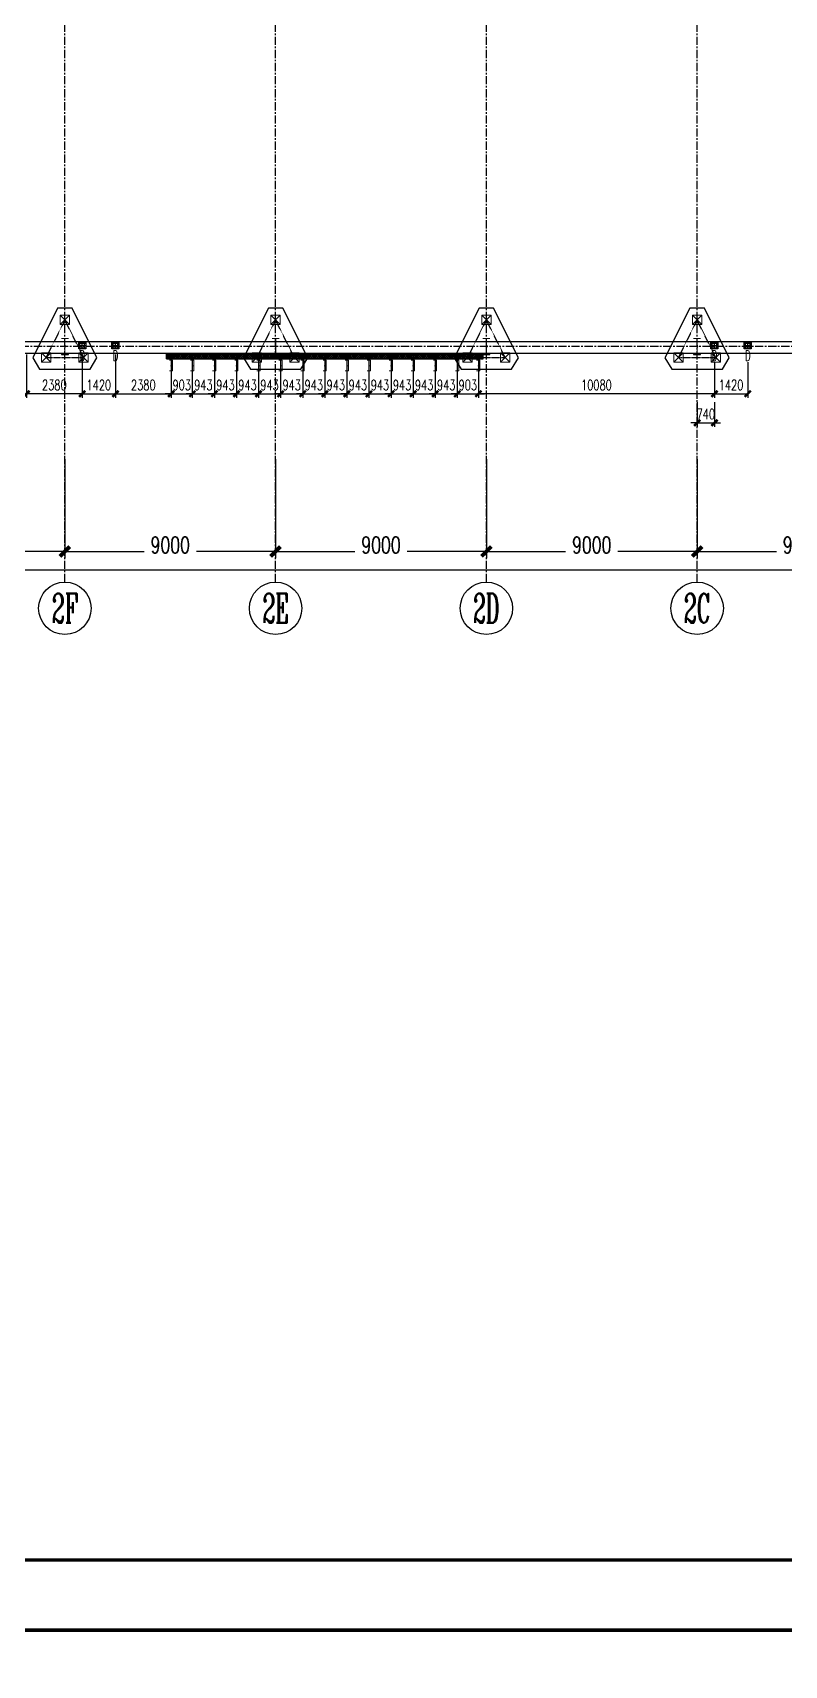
# Model space of a CAD drawing. Extents: x 782294 to 1727252, y -631030 to 17645.
# Drawn here: x 1128180 to 1160279, y -454255 to -384468 of the extents above; entities that cross this region are included whole.
import ezdxf
from ezdxf.enums import TextEntityAlignment as Align

# ---------------------------------------------------------------- set-up
doc = ezdxf.new("R2010")
doc.units = 0
doc.linetypes.add('CENTER', pattern=[2, 1.25, -0.25, 0.25, -0.25])
doc.layers.get('Defpoints').update_dxf_attribs({"color": 210})
for name, color, linetype in [('!ZN1-标注-173', 173, 'Continuous'), ('!ZN3-铝板幕墙-3', 3, 'Continuous'), ('0-cxFrame', 155, 'Continuous'), ('2钢材断面', 2, 'Continuous'), ('30预埋件', 30, 'Continuous'), ('3符号', 3, 'Continuous'), ('40钢材投影', 40, 'Continuous'), ('ALT_CEN-0-30', 1, 'CENTER'), ('DIM', 173, 'Continuous'), ('DOTE', 1, 'CENTER'), ('S-BKL', 4, 'Continuous'), ('S-DOTE1', 140, 'CENTER'), ('S-HATCH1-W', 252, 'Continuous'), ('结构轮廓线', 1, 'Continuous')]:
    doc.layers.add(name, color=color, linetype=linetype)
for name, color, linetype, lineweight in [('0-cxText', 131, 'Continuous', 25), ('S-col', 2, 'Continuous', 0), ('S-zhuang', 1, 'Continuous', 0)]:
    doc.layers.add(name, color=color, linetype=linetype, lineweight=lineweight)
doc.styles.add('_TCH_AXIS', font='COMPLEX', dxfattribs={"bigfont": 'GBCBIG'})
doc.styles.add('cx_tuming', font='simhei.ttf')
doc.styles.add('cx_tuqian1', font='')
doc.styles.add('DHTEXT-1', font='romans.shx', dxfattribs={"width": 0.7, "bigfont": 'chinese.shx'})
doc.styles.add('黑体', font='simhei.ttf', dxfattribs={"height": 12})
doc.styles.get('cx_tuqian1').set_extended_font_data('SimSun')
doc.dimstyles.new('ZN175', dxfattribs={"dimscale": 175, "dimtxt": 2.5, "dimasz": 1.5, "dimexe": 1, "dimexo": 2, "dimgap": 0.9, "dimtad": 1, "dimdec": 0, "dimdsep": 46, "dimtxsty": 'DHTEXT-1', "dimblk": 'ARCHTICK', "dimcen": 2.5, "dimclrd": 173, "dimclre": 173, "dimclrt": 7, "dimazin": 2, "dimtfac": 1, "dimtdec": 0, "dimtix": 1, "dimtmove": 2, "dimatfit": 3, "dimfxl": 0, "dimtolj": 1, "dimtzin": 0, "dimarcsym": 0})
doc.dimstyles.new('ZN280', dxfattribs={"dimscale": 280, "dimtxt": 2.5, "dimasz": 1.5, "dimexe": 1, "dimexo": 2, "dimgap": 0.9, "dimtad": 1, "dimdec": 0, "dimdsep": 46, "dimtxsty": 'DHTEXT-1', "dimblk": 'ARCHTICK', "dimcen": 2.5, "dimclrd": 173, "dimclre": 173, "dimclrt": 7, "dimazin": 2, "dimtfac": 1, "dimtdec": 0, "dimtix": 1, "dimtmove": 2, "dimatfit": 3, "dimfxl": 0, "dimarcsym": 0})

# ---------------------------------------------------------------- blocks, each defined once
blk = doc.blocks.new('TK22.A1 L(Dragon)')
at = {"layer": '0-cxFrame', "color": 7, "const_width": 0.5}
blk.add_lwpolyline([(0, 0), (-841, 0), (-841, 594), (0, 594)], close=True, dxfattribs=at)
at = {"layer": '0-cxFrame', "const_width": 0.5}
blk.add_lwpolyline([(-80, 10), (-821, 10), (-821, 584), (-80, 584)], close=True, dxfattribs=at)
at = {"style": '黑体', "flags": 4}
blk.add_attdef('图幅', text='', height=3.3, dxfattribs=at).set_placement((-40, 3), align=Align.RIGHT)
at = {"layer": '0-cxText', "flags": 4}
for tag, height, style, p in [('建设单位', 3.5, 'cx_tuming', (-45, 240)), ('项目名称', 3.5, 'cx_tuming', (-45, 210)), ('子项名称', 3.5, 'cx_tuming', (-45, 180)), ('工程编号', 3.3, 'cx_tuqian1', (-35, 165)), ('图名1', 3.5, 'cx_tuming', (-45, 87)), ('图名2', 3.5, 'cx_tuming', (-45, 79)), ('图名3', 3.5, 'cx_tuming', (-45, 71)), ('出图日期', 3.3, 'cx_tuqian1', (-39, 60)), ('专业', 3.3, 'cx_tuqian1', (-55, 52)), ('图号', 3.3, 'cx_tuqian1', (-55, 44)), ('版次', 3.3, 'cx_tuqian1', (-20, 44))]:
    blk.add_attdef(tag, text='', height=height, dxfattribs=dict(at, style=style)).set_placement(p, align=Align.MIDDLE)
at = {"layer": 'Defpoints', "color": 6, "flags": 4}
for tag, height, style, p in [('tufu', 3.3, '黑体', (-12, 12)), ('dwfname', 4, 'cx_tuqian1', (-80, 3))]:
    blk.add_attdef(tag, text='', height=height, dxfattribs=dict(at, style=style)).set_placement(p, align=Align.RIGHT)
blk = doc.blocks.new('_ArchTick')
at = {"color": 0, "linetype": 'ByBlock', "const_width": 0.4}
blk.add_lwpolyline([(-0.5, -0.5), (0.5, 0.5)], dxfattribs=at)
blk = doc.blocks.new('*D1447')
at = {"layer": 'Defpoints', "color": 0, "ltscale": 2800, "transparency": 16777216}
for p in [(102300, -4250), (111300, -4250), (111300, -8759)]:
    blk.add_point(p, dxfattribs=at)
at = {"layer": 'DIM', "color": 173, "linetype": 'ByBlock', "lineweight": -2, "ltscale": 2800, "transparency": 16777216}
for p, q in [((102300, -4810), (102300, -9039)), ((111300, -4810), (111300, -9039)), ((102300, -8759), (105685, -8759)), ((111300, -8759), (107915, -8759))]:
    blk.add_line(p, q, dxfattribs=at)
at = {"layer": 'DIM', "color": 173, "lineweight": -2, "ltscale": 2800, "transparency": 16777216, "xscale": 420, "yscale": 420, "zscale": 420, "rotation": 180}
blk.add_blockref('_ArchTick', (102300, -8759), dxfattribs=at)
at = {"layer": 'DIM', "color": 173, "lineweight": -2, "ltscale": 2800, "transparency": 16777216, "xscale": 420, "yscale": 420, "zscale": 420}
blk.add_blockref('_ArchTick', (111300, -8759), dxfattribs=at)
at = {"layer": 'DIM', "color": 7, "ltscale": 2800, "transparency": 16777216, "insert": (106800, -8484), "char_height": 700, "attachment_point": 5, "style": 'DHTEXT-1'}
blk.add_mtext('9000', dxfattribs=at)
blk = doc.blocks.new('*D1448')
at = {"layer": 'Defpoints', "color": 0, "ltscale": 2800, "transparency": 16777216}
for p in [(111300, -4250), (120300, -4250), (120300, -8759)]:
    blk.add_point(p, dxfattribs=at)
at = {"layer": 'DIM', "color": 173, "linetype": 'ByBlock', "lineweight": -2, "ltscale": 2800, "transparency": 16777216}
for p, q in [((111300, -4810), (111300, -9039)), ((120300, -4810), (120300, -9039)), ((111300, -8759), (114685, -8759)), ((120300, -8759), (116915, -8759))]:
    blk.add_line(p, q, dxfattribs=at)
at = {"layer": 'DIM', "color": 173, "lineweight": -2, "ltscale": 2800, "transparency": 16777216, "xscale": 420, "yscale": 420, "zscale": 420, "rotation": 180}
blk.add_blockref('_ArchTick', (111300, -8759), dxfattribs=at)
at = {"layer": 'DIM', "color": 173, "lineweight": -2, "ltscale": 2800, "transparency": 16777216, "xscale": 420, "yscale": 420, "zscale": 420}
blk.add_blockref('_ArchTick', (120300, -8759), dxfattribs=at)
at = {"layer": 'DIM', "color": 7, "ltscale": 2800, "transparency": 16777216, "insert": (115800, -8484), "char_height": 700, "attachment_point": 5, "style": 'DHTEXT-1'}
blk.add_mtext('9000', dxfattribs=at)
blk = doc.blocks.new('*D1449')
at = {"layer": 'Defpoints', "color": 0, "ltscale": 2800, "transparency": 16777216}
for p in [(120300, -4250), (129300, -4250), (129300, -8759)]:
    blk.add_point(p, dxfattribs=at)
at = {"layer": 'DIM', "color": 173, "linetype": 'ByBlock', "lineweight": -2, "ltscale": 2800, "transparency": 16777216}
for p, q in [((120300, -4810), (120300, -9039)), ((129300, -4810), (129300, -9039)), ((120300, -8759), (123685, -8759)), ((129300, -8759), (125915, -8759))]:
    blk.add_line(p, q, dxfattribs=at)
at = {"layer": 'DIM', "color": 173, "lineweight": -2, "ltscale": 2800, "transparency": 16777216, "xscale": 420, "yscale": 420, "zscale": 420, "rotation": 180}
blk.add_blockref('_ArchTick', (120300, -8759), dxfattribs=at)
at = {"layer": 'DIM', "color": 173, "lineweight": -2, "ltscale": 2800, "transparency": 16777216, "xscale": 420, "yscale": 420, "zscale": 420}
blk.add_blockref('_ArchTick', (129300, -8759), dxfattribs=at)
at = {"layer": 'DIM', "color": 7, "ltscale": 2800, "transparency": 16777216, "insert": (124800, -8484), "char_height": 700, "attachment_point": 5, "style": 'DHTEXT-1'}
blk.add_mtext('9000', dxfattribs=at)
blk = doc.blocks.new('*D1450')
at = {"layer": 'Defpoints', "color": 0, "ltscale": 2800, "transparency": 16777216}
for p in [(129300, -4250), (138300, -4250), (138300, -8759)]:
    blk.add_point(p, dxfattribs=at)
at = {"layer": 'DIM', "color": 173, "linetype": 'ByBlock', "lineweight": -2, "ltscale": 2800, "transparency": 16777216}
for p, q in [((129300, -4810), (129300, -9039)), ((138300, -4810), (138300, -9039)), ((129300, -8759), (132685, -8759)), ((138300, -8759), (134915, -8759))]:
    blk.add_line(p, q, dxfattribs=at)
at = {"layer": 'DIM', "color": 173, "lineweight": -2, "ltscale": 2800, "transparency": 16777216, "xscale": 420, "yscale": 420, "zscale": 420, "rotation": 180}
blk.add_blockref('_ArchTick', (129300, -8759), dxfattribs=at)
at = {"layer": 'DIM', "color": 173, "lineweight": -2, "ltscale": 2800, "transparency": 16777216, "xscale": 420, "yscale": 420, "zscale": 420}
blk.add_blockref('_ArchTick', (138300, -8759), dxfattribs=at)
at = {"layer": 'DIM', "color": 7, "ltscale": 2800, "transparency": 16777216, "insert": (133800, -8484), "char_height": 700, "attachment_point": 5, "style": 'DHTEXT-1'}
blk.add_mtext('9000', dxfattribs=at)
blk = doc.blocks.new('*D1451')
at = {"layer": 'Defpoints', "color": 0, "ltscale": 2800, "transparency": 16777216}
for p in [(138300, -4250), (147300, -4250), (147300, -8759)]:
    blk.add_point(p, dxfattribs=at)
at = {"layer": 'DIM', "color": 173, "linetype": 'ByBlock', "lineweight": -2, "ltscale": 2800, "transparency": 16777216}
for p, q in [((138300, -4810), (138300, -9039)), ((147300, -4810), (147300, -9039)), ((138300, -8759), (141685, -8759)), ((147300, -8759), (143915, -8759))]:
    blk.add_line(p, q, dxfattribs=at)
at = {"layer": 'DIM', "color": 173, "lineweight": -2, "ltscale": 2800, "transparency": 16777216, "xscale": 420, "yscale": 420, "zscale": 420, "rotation": 180}
blk.add_blockref('_ArchTick', (138300, -8759), dxfattribs=at)
at = {"layer": 'DIM', "color": 173, "lineweight": -2, "ltscale": 2800, "transparency": 16777216, "xscale": 420, "yscale": 420, "zscale": 420}
blk.add_blockref('_ArchTick', (147300, -8759), dxfattribs=at)
at = {"layer": 'DIM', "color": 7, "ltscale": 2800, "transparency": 16777216, "insert": (142800, -8484), "char_height": 700, "attachment_point": 5, "style": 'DHTEXT-1'}
blk.add_mtext('9000', dxfattribs=at)
blk = doc.blocks.new('*D1427')
at = {"layer": 'Defpoints', "color": 0, "ltscale": 2800, "transparency": 16777216}
for p in [(0, -4350), (156300, -4350), (156300, -9559)]:
    blk.add_point(p, dxfattribs=at)
at = {"layer": 'DIM', "color": 173, "linetype": 'ByBlock', "lineweight": -2, "ltscale": 2800, "transparency": 16777216}
for p, q in [((0, -4910), (0, -9839)), ((156300, -4910), (156300, -9839)), ((0, -9559), (76553, -9559)), ((156300, -9559), (79647, -9559))]:
    blk.add_line(p, q, dxfattribs=at)
at = {"layer": 'DIM', "color": 173, "lineweight": -2, "ltscale": 2800, "transparency": 16777216, "xscale": 420, "yscale": 420, "zscale": 420, "rotation": 180}
blk.add_blockref('_ArchTick', (0, -9559), dxfattribs=at)
at = {"layer": 'DIM', "color": 173, "lineweight": -2, "ltscale": 2800, "transparency": 16777216, "xscale": 420, "yscale": 420, "zscale": 420}
blk.add_blockref('_ArchTick', (156300, -9559), dxfattribs=at)
at = {"layer": 'DIM', "color": 7, "ltscale": 2800, "transparency": 16777216, "insert": (78100, -9284), "char_height": 700, "attachment_point": 5, "style": 'DHTEXT-1'}
blk.add_mtext('156300', dxfattribs=at)
blk = doc.blocks.new('卓越-轴号')
blk.add_circle((0, 0), 4)
at = {"color": 0, "style": '_TCH_AXIS', "width": 1.041667, "flags": 8}
blk.add_attdef('A', text='', height=4.48, dxfattribs=at).set_placement((-2, -2.24), (2, -2.24), align=Align.FIT)
blk = doc.blocks.new('20250913105916')
at = {"layer": '结构轮廓线', "color": 1, "ltscale": 500}
for p, q in [((115640, -520), (115640, -300)), ((115640, -520), (129160, -520)), ((129160, -520), (129160, -288))]:
    blk.add_line(p, q, dxfattribs=at)
blk = doc.blocks.new('20250903183753')
at = {"layer": '2钢材断面'}
for p, q in [((150, 0), (-150, 0)), ((-150, 0), (-150, -300)), ((150, -300), (150, 0)), ((-150, -300), (150, -300))]:
    blk.add_line(p, q, dxfattribs=at)
at = {"layer": '40钢材投影'}
for centre, radius in [((-100, -50), 12), ((-100, -150), 12), ((-100, -250), 12), ((-100, -50), 6), ((-100, -150), 6), ((-100, -250), 6), ((0, -50), 12), ((0, -150), 12), ((0, -250), 12), ((0, -50), 6), ((0, -150), 6), ((0, -250), 6), ((100, -50), 12), ((100, -150), 12), ((100, -251), 12), ((100, -50), 6), ((100, -150), 6), ((100, -251), 6)]:
    blk.add_circle(centre, radius, dxfattribs=at)
at = {"layer": 'ALT_CEN-0-30', "ltscale": 20}
for p, q in [((-100, 0), (-100, -300)), ((0, 0), (0, -300)), ((100, 0), (100, -300)), ((-150, -50), (150, -50)), ((-150, -150), (150, -150)), ((-150, -250), (150, -250))]:
    blk.add_line(p, q, dxfattribs=at)
blk = doc.blocks.new('20250903183821')
at = {"ltscale": 50}
blk.add_blockref('20250903183753', (0, 0), dxfattribs=at)
at = {"layer": '30预埋件', "style": 'DHTEXT-1', "text_generation_flag": 6, "width": 0.55}
blk.add_attdef('B', (-105, 65), '', height=450, rotation=180, dxfattribs=at)
blk = doc.blocks.new('20250902145151')
at = {"layer": '2钢材断面'}
for p, q in [((150, 100), (-150, 100)), ((-150, 100), (-150, -100)), ((150, -100), (150, 100)), ((-150, -100), (150, -100))]:
    blk.add_line(p, q, dxfattribs=at)
at = {"layer": '40钢材投影'}
for centre, radius in [((-100, 50), 10), ((-100, 50), 5), ((0, 50), 10), ((0, 50), 5), ((100, 50), 10), ((100, 50), 5), ((-100, -50), 10), ((-100, -50), 5), ((0, -50), 10), ((0, -50), 5), ((100, -50), 10), ((100, -50), 5)]:
    blk.add_circle(centre, radius, dxfattribs=at)
at = {"layer": 'ALT_CEN-0-30', "ltscale": 20}
for p, q in [((-150, 50), (150, 50)), ((-100, 100), (-100, -100)), ((0, 100), (0, -100)), ((100, 100), (100, -100)), ((-150, -50), (150, -50))]:
    blk.add_line(p, q, dxfattribs=at)
blk = doc.blocks.new('20250912153858')
at = {"ltscale": 50}
blk.add_blockref('20250902145151', (0, 100), dxfattribs=at)
at = {"layer": '30预埋件', "style": 'DHTEXT-1', "text_generation_flag": 6, "width": 0.55}
blk.add_attdef('B', (105, -65), '', height=450, dxfattribs=at)
blk = doc.blocks.new('20250913102643')
at = {"ltscale": 500}
ref = blk.add_blockref('20250903183821', (112040, -100), dxfattribs=dict(at, xscale=-1, rotation=180))
ref.add_attrib('B', 'D', (111935, -615), dxfattribs={"layer": '30预埋件', "height": 450, "rotation": 180, "style": 'DHTEXT-1', "text_generation_flag": 6, "width": 0.55})
ref = blk.add_blockref('20250903183821', (113460, -100), dxfattribs=dict(at, xscale=-1, rotation=180))
ref.add_attrib('B', 'D', (113355, -615), dxfattribs={"layer": '30预埋件', "height": 450, "rotation": 180, "style": 'DHTEXT-1', "text_generation_flag": 6, "width": 0.55})
ref = blk.add_blockref('20250903183821', (139040, -100), dxfattribs=dict(at, xscale=-1, rotation=180))
ref.add_attrib('B', 'D', (138935, -615), dxfattribs={"layer": '30预埋件', "height": 450, "rotation": 180, "style": 'DHTEXT-1', "text_generation_flag": 6, "width": 0.55})
ref = blk.add_blockref('20250903183821', (140460, -100), dxfattribs=dict(at, xscale=-1, rotation=180))
ref.add_attrib('B', 'D', (140355, -615), dxfattribs={"layer": '30预埋件', "height": 450, "rotation": 180, "style": 'DHTEXT-1', "text_generation_flag": 6, "width": 0.55})
at = {"layer": '结构轮廓线', "ltscale": 500}
for p in [(115840, -520), (116743, -520), (117686, -520), (118629, -520), (119571, -520), (120514, -520), (121457, -520), (122400, -520), (123343, -520), (124286, -520), (125229, -520), (126171, -520), (127114, -520), (128057, -520), (128960, -520)]:
    blk.add_blockref('20250912153858', p, dxfattribs=at).add_auto_attribs({'B': 'E'})
blk = doc.blocks.new('*D822')
at = {"layer": 'Defpoints', "color": 0, "ltscale": 1750, "transparency": 16777216}
for p in [(1146312, -397877), (1147215, -397877), (1147215, -399906)]:
    blk.add_point(p, dxfattribs=at)
at = {"layer": 'DIM', "color": 173, "linetype": 'ByBlock', "lineweight": -2, "ltscale": 1750, "transparency": 16777216}
for p, q in [((1146312, -398227), (1146312, -400081)), ((1147215, -398227), (1147215, -400081)), ((1146312, -399906), (1146050, -399906)), ((1146312, -399906), (1147215, -399906)), ((1147215, -399906), (1147477, -399906))]:
    blk.add_line(p, q, dxfattribs=at)
at = {"layer": 'DIM', "color": 173, "lineweight": -2, "ltscale": 1750, "transparency": 16777216, "xscale": 262.5, "yscale": 262.5, "zscale": 262.5}
blk.add_blockref('_ArchTick', (1146312, -399906), dxfattribs=at)
at = {"layer": 'DIM', "color": 173, "lineweight": -2, "ltscale": 1750, "transparency": 16777216, "xscale": 262.5, "yscale": 262.5, "zscale": 262.5, "rotation": 180}
blk.add_blockref('_ArchTick', (1147215, -399906), dxfattribs=at)
at = {"layer": 'DIM', "color": 7, "ltscale": 1750, "transparency": 16777216, "insert": (1146764, -399529), "char_height": 437.5, "attachment_point": 5, "style": 'DHTEXT-1'}
blk.add_mtext('\\A1;903', dxfattribs=at)
blk = doc.blocks.new('*D823')
at = {"layer": 'Defpoints', "color": 0, "ltscale": 1750, "transparency": 16777216}
for p in [(1145369, -397877), (1146312, -397877), (1146312, -399906)]:
    blk.add_point(p, dxfattribs=at)
at = {"layer": 'DIM', "color": 173, "linetype": 'ByBlock', "lineweight": -2, "ltscale": 1750, "transparency": 16777216}
for p, q in [((1145369, -398227), (1145369, -400081)), ((1146312, -398227), (1146312, -400081)), ((1145369, -399906), (1145107, -399906)), ((1145369, -399906), (1146312, -399906)), ((1146312, -399906), (1146575, -399906))]:
    blk.add_line(p, q, dxfattribs=at)
at = {"layer": 'DIM', "color": 173, "lineweight": -2, "ltscale": 1750, "transparency": 16777216, "xscale": 262.5, "yscale": 262.5, "zscale": 262.5}
blk.add_blockref('_ArchTick', (1145369, -399906), dxfattribs=at)
at = {"layer": 'DIM', "color": 173, "lineweight": -2, "ltscale": 1750, "transparency": 16777216, "xscale": 262.5, "yscale": 262.5, "zscale": 262.5, "rotation": 180}
blk.add_blockref('_ArchTick', (1146312, -399906), dxfattribs=at)
at = {"layer": 'DIM', "color": 7, "ltscale": 1750, "transparency": 16777216, "insert": (1145841, -399529), "char_height": 437.5, "attachment_point": 5, "style": 'DHTEXT-1'}
blk.add_mtext('\\A1;943', dxfattribs=at)
blk = doc.blocks.new('*D824')
at = {"layer": 'Defpoints', "color": 0, "ltscale": 1750, "transparency": 16777216}
for p in [(1144426, -397877), (1145369, -397877), (1145369, -399906)]:
    blk.add_point(p, dxfattribs=at)
at = {"layer": 'DIM', "color": 173, "linetype": 'ByBlock', "lineweight": -2, "ltscale": 1750, "transparency": 16777216}
for p, q in [((1144426, -398227), (1144426, -400081)), ((1145369, -398227), (1145369, -400081)), ((1144426, -399906), (1144164, -399906)), ((1144426, -399906), (1145369, -399906)), ((1145369, -399906), (1145632, -399906))]:
    blk.add_line(p, q, dxfattribs=at)
at = {"layer": 'DIM', "color": 173, "lineweight": -2, "ltscale": 1750, "transparency": 16777216, "xscale": 262.5, "yscale": 262.5, "zscale": 262.5}
blk.add_blockref('_ArchTick', (1144426, -399906), dxfattribs=at)
at = {"layer": 'DIM', "color": 173, "lineweight": -2, "ltscale": 1750, "transparency": 16777216, "xscale": 262.5, "yscale": 262.5, "zscale": 262.5, "rotation": 180}
blk.add_blockref('_ArchTick', (1145369, -399906), dxfattribs=at)
at = {"layer": 'DIM', "color": 7, "ltscale": 1750, "transparency": 16777216, "insert": (1144898, -399529), "char_height": 437.5, "attachment_point": 5, "style": 'DHTEXT-1'}
blk.add_mtext('\\A1;943', dxfattribs=at)
blk = doc.blocks.new('*D825')
at = {"layer": 'Defpoints', "color": 0, "ltscale": 1750, "transparency": 16777216}
for p in [(1143484, -397877), (1144426, -397877), (1144426, -399906)]:
    blk.add_point(p, dxfattribs=at)
at = {"layer": 'DIM', "color": 173, "linetype": 'ByBlock', "lineweight": -2, "ltscale": 1750, "transparency": 16777216}
for p, q in [((1143484, -398227), (1143484, -400081)), ((1144426, -398227), (1144426, -400081)), ((1143484, -399906), (1143221, -399906)), ((1143484, -399906), (1144426, -399906)), ((1144426, -399906), (1144689, -399906))]:
    blk.add_line(p, q, dxfattribs=at)
at = {"layer": 'DIM', "color": 173, "lineweight": -2, "ltscale": 1750, "transparency": 16777216, "xscale": 262.5, "yscale": 262.5, "zscale": 262.5}
blk.add_blockref('_ArchTick', (1143484, -399906), dxfattribs=at)
at = {"layer": 'DIM', "color": 173, "lineweight": -2, "ltscale": 1750, "transparency": 16777216, "xscale": 262.5, "yscale": 262.5, "zscale": 262.5, "rotation": 180}
blk.add_blockref('_ArchTick', (1144426, -399906), dxfattribs=at)
at = {"layer": 'DIM', "color": 7, "ltscale": 1750, "transparency": 16777216, "insert": (1143955, -399529), "char_height": 437.5, "attachment_point": 5, "style": 'DHTEXT-1'}
blk.add_mtext('\\A1;943', dxfattribs=at)
blk = doc.blocks.new('*D826')
at = {"layer": 'Defpoints', "color": 0, "ltscale": 1750, "transparency": 16777216}
for p in [(1142541, -397877), (1143484, -397877), (1143484, -399906)]:
    blk.add_point(p, dxfattribs=at)
at = {"layer": 'DIM', "color": 173, "linetype": 'ByBlock', "lineweight": -2, "ltscale": 1750, "transparency": 16777216}
for p, q in [((1142541, -398227), (1142541, -400081)), ((1143484, -398227), (1143484, -400081)), ((1142541, -399906), (1142278, -399906)), ((1142541, -399906), (1143484, -399906)), ((1143484, -399906), (1143746, -399906))]:
    blk.add_line(p, q, dxfattribs=at)
at = {"layer": 'DIM', "color": 173, "lineweight": -2, "ltscale": 1750, "transparency": 16777216, "xscale": 262.5, "yscale": 262.5, "zscale": 262.5}
blk.add_blockref('_ArchTick', (1142541, -399906), dxfattribs=at)
at = {"layer": 'DIM', "color": 173, "lineweight": -2, "ltscale": 1750, "transparency": 16777216, "xscale": 262.5, "yscale": 262.5, "zscale": 262.5, "rotation": 180}
blk.add_blockref('_ArchTick', (1143484, -399906), dxfattribs=at)
at = {"layer": 'DIM', "color": 7, "ltscale": 1750, "transparency": 16777216, "insert": (1143012, -399529), "char_height": 437.5, "attachment_point": 5, "style": 'DHTEXT-1'}
blk.add_mtext('\\A1;943', dxfattribs=at)
blk = doc.blocks.new('*D827')
at = {"layer": 'Defpoints', "color": 0, "ltscale": 1750, "transparency": 16777216}
for p in [(1141598, -397877), (1142541, -397877), (1142541, -399906)]:
    blk.add_point(p, dxfattribs=at)
at = {"layer": 'DIM', "color": 173, "linetype": 'ByBlock', "lineweight": -2, "ltscale": 1750, "transparency": 16777216}
for p, q in [((1141598, -398227), (1141598, -400081)), ((1142541, -398227), (1142541, -400081)), ((1141598, -399906), (1141335, -399906)), ((1141598, -399906), (1142541, -399906)), ((1142541, -399906), (1142803, -399906))]:
    blk.add_line(p, q, dxfattribs=at)
at = {"layer": 'DIM', "color": 173, "lineweight": -2, "ltscale": 1750, "transparency": 16777216, "xscale": 262.5, "yscale": 262.5, "zscale": 262.5}
blk.add_blockref('_ArchTick', (1141598, -399906), dxfattribs=at)
at = {"layer": 'DIM', "color": 173, "lineweight": -2, "ltscale": 1750, "transparency": 16777216, "xscale": 262.5, "yscale": 262.5, "zscale": 262.5, "rotation": 180}
blk.add_blockref('_ArchTick', (1142541, -399906), dxfattribs=at)
at = {"layer": 'DIM', "color": 7, "ltscale": 1750, "transparency": 16777216, "insert": (1142069, -399529), "char_height": 437.5, "attachment_point": 5, "style": 'DHTEXT-1'}
blk.add_mtext('\\A1;943', dxfattribs=at)
blk = doc.blocks.new('*D828')
at = {"layer": 'Defpoints', "color": 0, "ltscale": 1750, "transparency": 16777216}
for p in [(1140655, -397877), (1141598, -397877), (1141598, -399906)]:
    blk.add_point(p, dxfattribs=at)
at = {"layer": 'DIM', "color": 173, "linetype": 'ByBlock', "lineweight": -2, "ltscale": 1750, "transparency": 16777216}
for p, q in [((1140655, -398227), (1140655, -400081)), ((1141598, -398227), (1141598, -400081)), ((1140655, -399906), (1140392, -399906)), ((1140655, -399906), (1141598, -399906)), ((1141598, -399906), (1141860, -399906))]:
    blk.add_line(p, q, dxfattribs=at)
at = {"layer": 'DIM', "color": 173, "lineweight": -2, "ltscale": 1750, "transparency": 16777216, "xscale": 262.5, "yscale": 262.5, "zscale": 262.5}
blk.add_blockref('_ArchTick', (1140655, -399906), dxfattribs=at)
at = {"layer": 'DIM', "color": 173, "lineweight": -2, "ltscale": 1750, "transparency": 16777216, "xscale": 262.5, "yscale": 262.5, "zscale": 262.5, "rotation": 180}
blk.add_blockref('_ArchTick', (1141598, -399906), dxfattribs=at)
at = {"layer": 'DIM', "color": 7, "ltscale": 1750, "transparency": 16777216, "insert": (1141126, -399529), "char_height": 437.5, "attachment_point": 5, "style": 'DHTEXT-1'}
blk.add_mtext('\\A1;943', dxfattribs=at)
blk = doc.blocks.new('*D829')
at = {"layer": 'Defpoints', "color": 0, "ltscale": 1750, "transparency": 16777216}
for p in [(1139712, -397877), (1140655, -397877), (1140655, -399906)]:
    blk.add_point(p, dxfattribs=at)
at = {"layer": 'DIM', "color": 173, "linetype": 'ByBlock', "lineweight": -2, "ltscale": 1750, "transparency": 16777216}
for p, q in [((1139712, -398227), (1139712, -400081)), ((1140655, -398227), (1140655, -400081)), ((1139712, -399906), (1139450, -399906)), ((1139712, -399906), (1140655, -399906)), ((1140655, -399906), (1140917, -399906))]:
    blk.add_line(p, q, dxfattribs=at)
at = {"layer": 'DIM', "color": 173, "lineweight": -2, "ltscale": 1750, "transparency": 16777216, "xscale": 262.5, "yscale": 262.5, "zscale": 262.5}
blk.add_blockref('_ArchTick', (1139712, -399906), dxfattribs=at)
at = {"layer": 'DIM', "color": 173, "lineweight": -2, "ltscale": 1750, "transparency": 16777216, "xscale": 262.5, "yscale": 262.5, "zscale": 262.5, "rotation": 180}
blk.add_blockref('_ArchTick', (1140655, -399906), dxfattribs=at)
at = {"layer": 'DIM', "color": 7, "ltscale": 1750, "transparency": 16777216, "insert": (1140184, -399529), "char_height": 437.5, "attachment_point": 5, "style": 'DHTEXT-1'}
blk.add_mtext('\\A1;943', dxfattribs=at)
blk = doc.blocks.new('*D830')
at = {"layer": 'Defpoints', "color": 0, "ltscale": 1750, "transparency": 16777216}
for p in [(1138769, -397877), (1139712, -397877), (1139712, -399906)]:
    blk.add_point(p, dxfattribs=at)
at = {"layer": 'DIM', "color": 173, "linetype": 'ByBlock', "lineweight": -2, "ltscale": 1750, "transparency": 16777216}
for p, q in [((1138769, -398227), (1138769, -400081)), ((1139712, -398227), (1139712, -400081)), ((1138769, -399906), (1138507, -399906)), ((1138769, -399906), (1139712, -399906)), ((1139712, -399906), (1139975, -399906))]:
    blk.add_line(p, q, dxfattribs=at)
at = {"layer": 'DIM', "color": 173, "lineweight": -2, "ltscale": 1750, "transparency": 16777216, "xscale": 262.5, "yscale": 262.5, "zscale": 262.5}
blk.add_blockref('_ArchTick', (1138769, -399906), dxfattribs=at)
at = {"layer": 'DIM', "color": 173, "lineweight": -2, "ltscale": 1750, "transparency": 16777216, "xscale": 262.5, "yscale": 262.5, "zscale": 262.5, "rotation": 180}
blk.add_blockref('_ArchTick', (1139712, -399906), dxfattribs=at)
at = {"layer": 'DIM', "color": 7, "ltscale": 1750, "transparency": 16777216, "insert": (1139241, -399529), "char_height": 437.5, "attachment_point": 5, "style": 'DHTEXT-1'}
blk.add_mtext('\\A1;943', dxfattribs=at)
blk = doc.blocks.new('*D831')
at = {"layer": 'Defpoints', "color": 0, "ltscale": 1750, "transparency": 16777216}
for p in [(1137826, -397877), (1138769, -397877), (1138769, -399906)]:
    blk.add_point(p, dxfattribs=at)
at = {"layer": 'DIM', "color": 173, "linetype": 'ByBlock', "lineweight": -2, "ltscale": 1750, "transparency": 16777216}
for p, q in [((1137826, -398227), (1137826, -400081)), ((1138769, -398227), (1138769, -400081)), ((1137826, -399906), (1137564, -399906)), ((1137826, -399906), (1138769, -399906)), ((1138769, -399906), (1139032, -399906))]:
    blk.add_line(p, q, dxfattribs=at)
at = {"layer": 'DIM', "color": 173, "lineweight": -2, "ltscale": 1750, "transparency": 16777216, "xscale": 262.5, "yscale": 262.5, "zscale": 262.5}
blk.add_blockref('_ArchTick', (1137826, -399906), dxfattribs=at)
at = {"layer": 'DIM', "color": 173, "lineweight": -2, "ltscale": 1750, "transparency": 16777216, "xscale": 262.5, "yscale": 262.5, "zscale": 262.5, "rotation": 180}
blk.add_blockref('_ArchTick', (1138769, -399906), dxfattribs=at)
at = {"layer": 'DIM', "color": 7, "ltscale": 1750, "transparency": 16777216, "insert": (1138298, -399529), "char_height": 437.5, "attachment_point": 5, "style": 'DHTEXT-1'}
blk.add_mtext('\\A1;943', dxfattribs=at)
blk = doc.blocks.new('*D832')
at = {"layer": 'Defpoints', "color": 0, "ltscale": 1750, "transparency": 16777216}
for p in [(1136884, -397877), (1137826, -397877), (1137826, -399906)]:
    blk.add_point(p, dxfattribs=at)
at = {"layer": 'DIM', "color": 173, "linetype": 'ByBlock', "lineweight": -2, "ltscale": 1750, "transparency": 16777216}
for p, q in [((1136884, -398227), (1136884, -400081)), ((1137826, -398227), (1137826, -400081)), ((1136884, -399906), (1136621, -399906)), ((1136884, -399906), (1137826, -399906)), ((1137826, -399906), (1138089, -399906))]:
    blk.add_line(p, q, dxfattribs=at)
at = {"layer": 'DIM', "color": 173, "lineweight": -2, "ltscale": 1750, "transparency": 16777216, "xscale": 262.5, "yscale": 262.5, "zscale": 262.5}
blk.add_blockref('_ArchTick', (1136884, -399906), dxfattribs=at)
at = {"layer": 'DIM', "color": 173, "lineweight": -2, "ltscale": 1750, "transparency": 16777216, "xscale": 262.5, "yscale": 262.5, "zscale": 262.5, "rotation": 180}
blk.add_blockref('_ArchTick', (1137826, -399906), dxfattribs=at)
at = {"layer": 'DIM', "color": 7, "ltscale": 1750, "transparency": 16777216, "insert": (1137355, -399529), "char_height": 437.5, "attachment_point": 5, "style": 'DHTEXT-1'}
blk.add_mtext('\\A1;943', dxfattribs=at)
blk = doc.blocks.new('*D833')
at = {"layer": 'Defpoints', "color": 0, "ltscale": 1750, "transparency": 16777216}
for p in [(1135941, -397877), (1136884, -397877), (1136884, -399906)]:
    blk.add_point(p, dxfattribs=at)
at = {"layer": 'DIM', "color": 173, "linetype": 'ByBlock', "lineweight": -2, "ltscale": 1750, "transparency": 16777216}
for p, q in [((1135941, -398227), (1135941, -400081)), ((1136884, -398227), (1136884, -400081)), ((1135941, -399906), (1135678, -399906)), ((1135941, -399906), (1136884, -399906)), ((1136884, -399906), (1137146, -399906))]:
    blk.add_line(p, q, dxfattribs=at)
at = {"layer": 'DIM', "color": 173, "lineweight": -2, "ltscale": 1750, "transparency": 16777216, "xscale": 262.5, "yscale": 262.5, "zscale": 262.5}
blk.add_blockref('_ArchTick', (1135941, -399906), dxfattribs=at)
at = {"layer": 'DIM', "color": 173, "lineweight": -2, "ltscale": 1750, "transparency": 16777216, "xscale": 262.5, "yscale": 262.5, "zscale": 262.5, "rotation": 180}
blk.add_blockref('_ArchTick', (1136884, -399906), dxfattribs=at)
at = {"layer": 'DIM', "color": 7, "ltscale": 1750, "transparency": 16777216, "insert": (1136412, -399529), "char_height": 437.5, "attachment_point": 5, "style": 'DHTEXT-1'}
blk.add_mtext('\\A1;943', dxfattribs=at)
blk = doc.blocks.new('*D834')
at = {"layer": 'Defpoints', "color": 0, "ltscale": 1750, "transparency": 16777216}
for p in [(1134998, -397877), (1135941, -397877), (1135941, -399906)]:
    blk.add_point(p, dxfattribs=at)
at = {"layer": 'DIM', "color": 173, "linetype": 'ByBlock', "lineweight": -2, "ltscale": 1750, "transparency": 16777216}
for p, q in [((1134998, -398227), (1134998, -400081)), ((1135941, -398227), (1135941, -400081)), ((1134998, -399906), (1134735, -399906)), ((1134998, -399906), (1135941, -399906)), ((1135941, -399906), (1136203, -399906))]:
    blk.add_line(p, q, dxfattribs=at)
at = {"layer": 'DIM', "color": 173, "lineweight": -2, "ltscale": 1750, "transparency": 16777216, "xscale": 262.5, "yscale": 262.5, "zscale": 262.5}
blk.add_blockref('_ArchTick', (1134998, -399906), dxfattribs=at)
at = {"layer": 'DIM', "color": 173, "lineweight": -2, "ltscale": 1750, "transparency": 16777216, "xscale": 262.5, "yscale": 262.5, "zscale": 262.5, "rotation": 180}
blk.add_blockref('_ArchTick', (1135941, -399906), dxfattribs=at)
at = {"layer": 'DIM', "color": 7, "ltscale": 1750, "transparency": 16777216, "insert": (1135469, -399529), "char_height": 437.5, "attachment_point": 5, "style": 'DHTEXT-1'}
blk.add_mtext('\\A1;943', dxfattribs=at)
blk = doc.blocks.new('*D835')
at = {"layer": 'Defpoints', "color": 0, "ltscale": 1750, "transparency": 16777216}
for p in [(1134095, -397877), (1134998, -397877), (1134998, -399906)]:
    blk.add_point(p, dxfattribs=at)
at = {"layer": 'DIM', "color": 173, "linetype": 'ByBlock', "lineweight": -2, "ltscale": 1750, "transparency": 16777216}
for p, q in [((1134095, -398227), (1134095, -400081)), ((1134998, -398227), (1134998, -400081)), ((1134095, -399906), (1133832, -399906)), ((1134095, -399906), (1134998, -399906)), ((1134998, -399906), (1135260, -399906))]:
    blk.add_line(p, q, dxfattribs=at)
at = {"layer": 'DIM', "color": 173, "lineweight": -2, "ltscale": 1750, "transparency": 16777216, "xscale": 262.5, "yscale": 262.5, "zscale": 262.5}
blk.add_blockref('_ArchTick', (1134095, -399906), dxfattribs=at)
at = {"layer": 'DIM', "color": 173, "lineweight": -2, "ltscale": 1750, "transparency": 16777216, "xscale": 262.5, "yscale": 262.5, "zscale": 262.5, "rotation": 180}
blk.add_blockref('_ArchTick', (1134998, -399906), dxfattribs=at)
at = {"layer": 'DIM', "color": 7, "ltscale": 1750, "transparency": 16777216, "insert": (1134546, -399529), "char_height": 437.5, "attachment_point": 5, "style": 'DHTEXT-1'}
blk.add_mtext('\\A1;903', dxfattribs=at)
blk = doc.blocks.new('*D836')
at = {"layer": 'Defpoints', "color": 0, "ltscale": 1750, "transparency": 16777216}
for p in [(1131715, -397877), (1134095, -397877), (1134095, -399906)]:
    blk.add_point(p, dxfattribs=at)
at = {"layer": 'DIM', "color": 173, "linetype": 'ByBlock', "lineweight": -2, "ltscale": 1750, "transparency": 16777216}
for p, q in [((1131715, -398227), (1131715, -400081)), ((1134095, -398227), (1134095, -400081)), ((1131715, -399906), (1134095, -399906))]:
    blk.add_line(p, q, dxfattribs=at)
at = {"layer": 'DIM', "color": 173, "lineweight": -2, "ltscale": 1750, "transparency": 16777216, "xscale": 262.5, "yscale": 262.5, "zscale": 262.5, "rotation": 180}
blk.add_blockref('_ArchTick', (1131715, -399906), dxfattribs=at)
at = {"layer": 'DIM', "color": 173, "lineweight": -2, "ltscale": 1750, "transparency": 16777216, "xscale": 262.5, "yscale": 262.5, "zscale": 262.5}
blk.add_blockref('_ArchTick', (1134095, -399906), dxfattribs=at)
at = {"layer": 'DIM', "color": 7, "ltscale": 1750, "transparency": 16777216, "insert": (1132905, -399529), "char_height": 437.5, "attachment_point": 5, "style": 'DHTEXT-1'}
blk.add_mtext('\\A1;2380', dxfattribs=at)
blk = doc.blocks.new('*D837')
at = {"layer": 'Defpoints', "color": 0, "ltscale": 1750, "transparency": 16777216}
for p in [(1130295, -397877), (1131715, -397877), (1131715, -399906)]:
    blk.add_point(p, dxfattribs=at)
at = {"layer": 'DIM', "color": 173, "linetype": 'ByBlock', "lineweight": -2, "ltscale": 1750, "transparency": 16777216}
for p, q in [((1130295, -398227), (1130295, -400081)), ((1131715, -398227), (1131715, -400081)), ((1130295, -399906), (1131715, -399906))]:
    blk.add_line(p, q, dxfattribs=at)
at = {"layer": 'DIM', "color": 173, "lineweight": -2, "ltscale": 1750, "transparency": 16777216, "xscale": 262.5, "yscale": 262.5, "zscale": 262.5, "rotation": 180}
blk.add_blockref('_ArchTick', (1130295, -399906), dxfattribs=at)
at = {"layer": 'DIM', "color": 173, "lineweight": -2, "ltscale": 1750, "transparency": 16777216, "xscale": 262.5, "yscale": 262.5, "zscale": 262.5}
blk.add_blockref('_ArchTick', (1131715, -399906), dxfattribs=at)
at = {"layer": 'DIM', "color": 7, "ltscale": 1750, "transparency": 16777216, "insert": (1131005, -399529), "char_height": 437.5, "attachment_point": 5, "style": 'DHTEXT-1'}
blk.add_mtext('\\A1;1420', dxfattribs=at)
blk = doc.blocks.new('*D904')
at = {"layer": 'Defpoints', "color": 0, "ltscale": 1750, "transparency": 16777216}
for p in [(1157295, -398198), (1158715, -398198), (1158715, -399906)]:
    blk.add_point(p, dxfattribs=at)
at = {"layer": 'DIM', "color": 173, "linetype": 'ByBlock', "lineweight": -2, "ltscale": 1750, "transparency": 16777216}
for p, q in [((1157295, -398548), (1157295, -400081)), ((1158715, -398548), (1158715, -400081)), ((1157295, -399906), (1158715, -399906))]:
    blk.add_line(p, q, dxfattribs=at)
at = {"layer": 'DIM', "color": 173, "lineweight": -2, "ltscale": 1750, "transparency": 16777216, "xscale": 262.5, "yscale": 262.5, "zscale": 262.5, "rotation": 180}
blk.add_blockref('_ArchTick', (1157295, -399906), dxfattribs=at)
at = {"layer": 'DIM', "color": 173, "lineweight": -2, "ltscale": 1750, "transparency": 16777216, "xscale": 262.5, "yscale": 262.5, "zscale": 262.5}
blk.add_blockref('_ArchTick', (1158715, -399906), dxfattribs=at)
at = {"layer": 'DIM', "color": 7, "ltscale": 1750, "transparency": 16777216, "insert": (1158005, -399529), "char_height": 437.5, "attachment_point": 5, "style": 'DHTEXT-1'}
blk.add_mtext('\\A1;1420', dxfattribs=at)
blk = doc.blocks.new('*D1476')
at = {"layer": 'Defpoints', "color": 0, "ltscale": 1750, "transparency": 16777216}
for p in [(1147215, -398198), (1157295, -398198), (1147215, -399906)]:
    blk.add_point(p, dxfattribs=at)
at = {"layer": 'DIM', "color": 173, "linetype": 'ByBlock', "lineweight": -2, "ltscale": 1750, "transparency": 16777216}
for p, q in [((1147215, -398548), (1147215, -400081)), ((1157295, -398548), (1157295, -400081)), ((1157295, -399906), (1147215, -399906))]:
    blk.add_line(p, q, dxfattribs=at)
at = {"layer": 'DIM', "color": 173, "lineweight": -2, "ltscale": 1750, "transparency": 16777216, "xscale": 262.5, "yscale": 262.5, "zscale": 262.5, "rotation": 180}
blk.add_blockref('_ArchTick', (1147215, -399906), dxfattribs=at)
at = {"layer": 'DIM', "color": 173, "lineweight": -2, "ltscale": 1750, "transparency": 16777216, "xscale": 262.5, "yscale": 262.5, "zscale": 262.5}
blk.add_blockref('_ArchTick', (1157295, -399906), dxfattribs=at)
at = {"layer": 'DIM', "color": 7, "ltscale": 1750, "transparency": 16777216, "insert": (1152255, -399529), "char_height": 437.5, "attachment_point": 5, "style": 'DHTEXT-1'}
blk.add_mtext('\\A1;10080', dxfattribs=at)
blk = doc.blocks.new('*D1477')
at = {"layer": '!ZN1-标注-173', "color": 173, "linetype": 'ByBlock', "lineweight": -2, "ltscale": 1750, "transparency": 16777216}
for p, q in [((1156555, -400256), (1156555, -401322)), ((1157295, -400256), (1157295, -401322)), ((1156555, -401147), (1156292, -401147)), ((1156555, -401147), (1157295, -401147)), ((1157295, -401147), (1157557, -401147))]:
    blk.add_line(p, q, dxfattribs=at)
at = {"layer": 'Defpoints', "color": 0, "ltscale": 1750, "transparency": 16777216}
for p in [(1156555, -399906), (1157295, -399906), (1157295, -401147)]:
    blk.add_point(p, dxfattribs=at)
at = {"layer": '!ZN1-标注-173', "color": 173, "lineweight": -2, "ltscale": 1750, "transparency": 16777216, "xscale": 262.5, "yscale": 262.5, "zscale": 262.5}
blk.add_blockref('_ArchTick', (1156555, -401147), dxfattribs=at)
at = {"layer": '!ZN1-标注-173', "color": 173, "lineweight": -2, "ltscale": 1750, "transparency": 16777216, "xscale": 262.5, "yscale": 262.5, "zscale": 262.5, "rotation": 180}
blk.add_blockref('_ArchTick', (1157295, -401147), dxfattribs=at)
at = {"layer": '!ZN1-标注-173', "color": 7, "ltscale": 1750, "transparency": 16777216, "insert": (1156925, -400771), "char_height": 437.5, "attachment_point": 5, "style": 'DHTEXT-1'}
blk.add_mtext('\\A1;740', dxfattribs=at)
blk = doc.blocks.new('*D1478')
at = {"layer": 'Defpoints', "color": 0, "ltscale": 1750, "transparency": 16777216}
for p in [(1127915, -397877), (1130295, -397877), (1127915, -399906)]:
    blk.add_point(p, dxfattribs=at)
at = {"layer": 'DIM', "color": 173, "linetype": 'ByBlock', "lineweight": -2, "ltscale": 1750, "transparency": 16777216}
for p, q in [((1127915, -398227), (1127915, -400081)), ((1130295, -398227), (1130295, -400081)), ((1130295, -399906), (1127915, -399906))]:
    blk.add_line(p, q, dxfattribs=at)
at = {"layer": 'DIM', "color": 173, "lineweight": -2, "ltscale": 1750, "transparency": 16777216, "xscale": 262.5, "yscale": 262.5, "zscale": 262.5, "rotation": 180}
blk.add_blockref('_ArchTick', (1127915, -399906), dxfattribs=at)
at = {"layer": 'DIM', "color": 173, "lineweight": -2, "ltscale": 1750, "transparency": 16777216, "xscale": 262.5, "yscale": 262.5, "zscale": 262.5}
blk.add_blockref('_ArchTick', (1130295, -399906), dxfattribs=at)
at = {"layer": 'DIM', "color": 7, "ltscale": 1750, "transparency": 16777216, "insert": (1129105, -399529), "char_height": 437.5, "attachment_point": 5, "style": 'DHTEXT-1'}
blk.add_mtext('\\A1;2380', dxfattribs=at)
blk = doc.blocks.new('20250922145540')
at = {"layer": 'S-col'}
blk.add_lwpolyline([(-195790, 766820), (-195490, 766820), (-195490, 766808), (-195636, 766808), (-195636, 766132), (-195490, 766132), (-195490, 766120), (-195790, 766120), (-195790, 766132), (-195644, 766132), (-195644, 766808), (-195790, 766808)], close=True, dxfattribs=at)
blk = doc.blocks.new('S-ZHUANG-400')
at = {"layer": 'S-zhuang'}
for p, q in [((200, -200), (-200, 200)), ((-200, -200), (200, 200))]:
    blk.add_line(p, q, dxfattribs=at)
blk.add_lwpolyline([(-200, 200), (200, 200), (200, -200), (-200, -200)], close=True, dxfattribs=at)
blk = doc.blocks.new('CT3')
at = {"layer": 'S-DOTE1', "ltscale": 0.25}
for p, q in [((-101758, -257494), (-101758, -257614)), ((-101698, -257554), (-101818, -257554))]:
    blk.add_line(p, q, dxfattribs=at)
at = {"layer": 'S-DOTE1', "linetype": 'CENTER', "ltscale": 0.25}
blk.add_lwpolyline([(-100958, -258016), (-101758, -256416), (-102558, -258016)], close=True, dxfattribs=at)
at = {"layer": 'S-HATCH1-W'}
blk.add_lwpolyline([(-101449, -255916), (-102067, -255916), (-103130, -258042), (-102837, -258516), (-100680, -258516), (-100387, -258042)], close=True, dxfattribs=at)
at = {"layer": 'S-zhuang', "rotation": 90}
for p in [(-101758, -256416), (-102558, -258016), (-100958, -258016)]:
    blk.add_blockref('S-ZHUANG-400', p, dxfattribs=at)
blk = doc.blocks.new('A$C8df6222d')
at = {"layer": 'S-HATCH1-W'}
h = blk.add_hatch(dxfattribs=at)
h.set_pattern_fill('ANSI37', color=256, scale=20)
h.set_pattern_definition([(45, (267058.46, 255298.27), (-44.90128, 44.90128), []), (135, (267058.46, 255298.27), (-44.90128, -44.90128), [])])
h.paths.add_polyline_path([(129110, -520), (129110, -320), (115690, -320), (115690, -520)])
at = {"layer": 'S-BKL'}
blk.add_line((156304, -300), (-4, -300), dxfattribs=at)
blk.add_lwpolyline([(156304, 200), (-4, 200)], dxfattribs=at)
at = {"layer": 'S-HATCH1-W'}
blk.add_lwpolyline([(115690, -320), (129110, -320), (129110, -520), (115690, -520)], close=True, dxfattribs=at)
for p in [(306940, -766470), (315940, -766470), (324940, -766470), (333940, -766470)]:
    blk.add_blockref('20250922145540', p)
at = {"layer": 'S-zhuang'}
for p in [(213058, 257554), (222058, 257554), (231058, 257554), (240058, 257554)]:
    blk.add_blockref('CT3', p, dxfattribs=at)
blk = doc.blocks.new('20250821100646')
at = {"layer": 'DOTE', "ltscale": 280}
for p, q in [((111300, -10067.4), (111300, 92720)), ((120300, -10067.4), (120300, 92720)), ((129300, -10067.4), (129300, 92720)), ((138300, -10067.4), (138300, 92720)), ((165204.2, 0), (-11095.8, 0))]:
    blk.add_line(p, q, dxfattribs=at)
at = {"layer": '3符号', "color": 7}
ref = blk.add_blockref('卓越-轴号', (111300, -11187.4), dxfattribs=dict(at, xscale=280, yscale=280, zscale=280))
ref.add_attrib('A', '2F', dxfattribs={"layer": '0', "color": 0, "height": 1254.4, "style": '_TCH_AXIS', "width": 0.520833}).set_placement((110740, -11814.6), (111860, -11814.6), align=Align.FIT)
ref = blk.add_blockref('卓越-轴号', (120300, -11187.4), dxfattribs=dict(at, xscale=280, yscale=280, zscale=280))
ref.add_attrib('A', '2E', dxfattribs={"layer": '0', "color": 0, "height": 1254.4, "style": '_TCH_AXIS', "width": 0.520833}).set_placement((119740, -11814.6), (120860, -11814.6), align=Align.FIT)
ref = blk.add_blockref('卓越-轴号', (129300, -11187.4), dxfattribs=dict(at, xscale=280, yscale=280, zscale=280))
ref.add_attrib('A', '2D', dxfattribs={"layer": '0', "color": 0, "height": 1254.4, "style": '_TCH_AXIS', "width": 0.506757}).set_placement((128740, -11814.6), (129860, -11814.6), align=Align.FIT)
ref = blk.add_blockref('卓越-轴号', (138300, -11187.4), dxfattribs=dict(at, xscale=280, yscale=280, zscale=280))
ref.add_attrib('A', '2C', dxfattribs={"layer": '0', "color": 0, "height": 1254.4, "style": '_TCH_AXIS', "width": 0.535714}).set_placement((137740, -11814.6), (138860, -11814.6), align=Align.FIT)
at = {"layer": 'DIM', "ltscale": 2800}
for base, p1, p2, picture, middle in [((156300, -9558.7), (0, -4350), (156300, -4350), '*D1427', (78100, -9283.7)), ((111300, -8758.7), (102300, -4250), (111300, -4250), '*D1447', (106800, -8483.7)), ((120300, -8758.7), (111300, -4250), (120300, -4250), '*D1448', (115800, -8483.7)), ((129300, -8758.7), (120300, -4250), (129300, -4250), '*D1449', (124800, -8483.7)), ((138300, -8758.7), (129300, -4250), (138300, -4250), '*D1450', (133800, -8483.7)), ((147300, -8758.7), (138300, -4250), (147300, -4250), '*D1451', (142800, -8483.7))]:
    dim = blk.add_linear_dim(base=base, p1=p1, p2=p2, angle=0, dimstyle='ZN280', dxfattribs=at)
    dim.commit()
    dim.dimension.update_dxf_attribs({"geometry": picture, "text_midpoint": middle, "dimtype": 129})

msp = doc.modelspace()

# ---------------------------------------------------------------- block references
at = {"layer": '!ZN3-铝板幕墙-3', "ltscale": 1750}
msp.add_blockref('A$C8df6222d', (1018254.9, -397885.7), dxfattribs=at)
at = {"layer": '0-cxFrame', "xscale": 300, "yscale": 300, "zscale": 300}
for p in [(1222576.7, -452755.4), (1222576.7, -630955.4)]:
    msp.add_blockref('TK22.A1 L(Dragon)', p, dxfattribs=at)
at = {"layer": 'DIM', "ltscale": 1500}
msp.add_blockref('20250821100646', (1018254.9, -397885.7), dxfattribs=at)
at = {"layer": '结构轮廓线', "ltscale": 500}
for name in ['20250913105916', '20250913102643']:
    msp.add_blockref(name, (1018254.9, -397885.7), dxfattribs=at)

# ---------------------------------------------------------------- dimensions: what is measured, and where the dimension line sits
at = {"layer": '!ZN1-标注-173', "ltscale": 1750}
dim = msp.add_linear_dim(base=(1157294.9, -401146.9), p1=(1156554.9, -399905.7), p2=(1157294.9, -399905.7), dimstyle='ZN175', dxfattribs=at)
dim.commit()
dim.dimension.update_dxf_attribs({"geometry": '*D1477', "text_midpoint": (1156924.9, -400770.6)})
at = {"layer": 'DIM', "ltscale": 1750}
for base, p1, p2, picture, middle in [((1127914.9, -399905.7), (1130294.9, -397876.9), (1127914.9, -397876.9), '*D1478', (1129104.9, -399529.5)), ((1131714.9, -399905.7), (1130294.9, -397876.9), (1131714.9, -397876.9), '*D837', (1131004.9, -399529.5)), ((1134094.9, -399905.7), (1131714.9, -397876.9), (1134094.9, -397876.9), '*D836', (1132904.9, -399529.5)), ((1134997.8, -399905.7), (1134094.9, -397876.9), (1134997.8, -397876.9), '*D835', (1134546.4, -399529.5)), ((1135940.7, -399905.7), (1134997.8, -397876.9), (1135940.7, -397876.9), '*D834', (1135469.2, -399529.5)), ((1136883.5, -399905.7), (1135940.7, -397876.9), (1136883.5, -397876.9), '*D833', (1136412.1, -399529.5)), ((1137826.4, -399905.7), (1136883.5, -397876.9), (1137826.4, -397876.9), '*D832', (1137354.9, -399529.5)), ((1138769.2, -399905.7), (1137826.4, -397876.9), (1138769.2, -397876.9), '*D831', (1138297.8, -399529.5)), ((1139712.1, -399905.7), (1138769.2, -397876.9), (1139712.1, -397876.9), '*D830', (1139240.7, -399529.5)), ((1140654.9, -399905.7), (1139712.1, -397876.9), (1140654.9, -397876.9), '*D829', (1140183.5, -399529.5)), ((1141597.8, -399905.7), (1140654.9, -397876.9), (1141597.8, -397876.9), '*D828', (1141126.4, -399529.5)), ((1142540.7, -399905.7), (1141597.8, -397876.9), (1142540.7, -397876.9), '*D827', (1142069.2, -399529.5)), ((1143483.5, -399905.7), (1142540.7, -397876.9), (1143483.5, -397876.9), '*D826', (1143012.1, -399529.5)), ((1144426.4, -399905.7), (1143483.5, -397876.9), (1144426.4, -397876.9), '*D825', (1143954.9, -399529.5)), ((1145369.2, -399905.7), (1144426.4, -397876.9), (1145369.2, -397876.9), '*D824', (1144897.8, -399529.5)), ((1146312.1, -399905.7), (1145369.2, -397876.9), (1146312.1, -397876.9), '*D823', (1145840.7, -399529.5)), ((1147214.9, -399905.7), (1146312.1, -397876.9), (1147214.9, -397876.9), '*D822', (1146763.5, -399529.5)), ((1147214.9, -399905.7), (1157294.9, -398198.3), (1147214.9, -398198.3), '*D1476', (1152254.9, -399529.5)), ((1158714.9, -399905.7), (1157294.9, -398198.3), (1158714.9, -398198.3), '*D904', (1158004.9, -399529.5))]:
    dim = msp.add_linear_dim(base=base, p1=p1, p2=p2, dimstyle='ZN175', dxfattribs=at)
    dim.commit()
    dim.dimension.update_dxf_attribs({"geometry": picture, "text_midpoint": middle})

doc.saveas('drawing.dxf')
